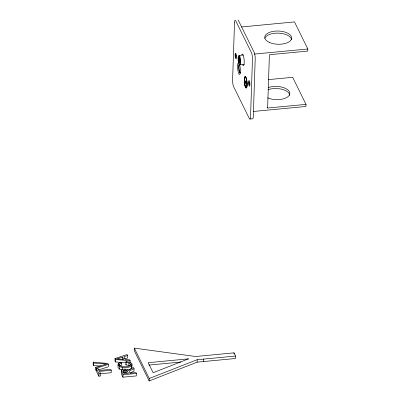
<?xml version="1.0" encoding="UTF-8"?>
<svg xmlns="http://www.w3.org/2000/svg" width="401" height="401" viewBox="0 0 401 401"><rect width="100%" height="100%" fill="white"/><g stroke="black" fill="none" stroke-linecap="round" stroke-linejoin="round"><path stroke-width="0.6" d="M127.498 369.887L129.774 369.426L131.819 368.158L131.839 366.324M129.623 365.953L128.886 365.366L125.994 364.915L126.089 361.532L129.909 362.208L131.919 363.857L131.899 365.692C128.44 368.208 123.568 368.183 119.683 366.699L118.079 365.161L118.275 363.386L120.681 362.163L121.518 362.99L121.438 365.456L120.541 365.892M125.994 364.915L126.009 363.993M126.089 361.532L126.079 362.454L128.967 362.905L130.44 364.078L130.4 365.306C127.678 367.11 124.039 367.105 120.977 366.248L119.603 365.035L119.724 363.867L121.518 362.99M98.466 369.953L108.27 366.835L108.35 364.369L107.904 363.466L93.248 362.133L93.162 364.599L93.608 365.496L100.466 366.063M93.608 365.496L93.689 363.035L93.248 362.133M95.774 367.271L95.694 369.732L96.16 370.684L96.245 368.223L95.774 367.271L106.656 364.058L93.689 363.035M111.247 370.258L110.816 369.376L99.017 370.499L97.934 368.298L96.355 368.449L96.275 370.915L98.872 376.188L100.45 376.038L100.531 373.572L99.453 371.381L111.247 370.258L111.167 372.719L100.611 373.727M98.872 376.188L98.952 373.722L96.355 368.449M124.36 359.005L127.503 358.008L127.588 355.547L127.092 354.544L115.057 358.539L114.977 361.005L115.443 361.953L125.809 362.86M115.443 361.953L115.528 359.491L115.057 358.539M118.079 365.161L117.999 367.627L119.603 369.161L121.939 369.887M118.215 365.231L118.275 363.386M119.603 369.161L119.683 366.699M119.663 365.712L119.724 363.867M121.272 370.389L121.493 374.238L122.947 377.191L136.325 375.917L136.405 373.451L135.974 372.574L130.034 373.141L129.528 372.118L129.508 371.186L130.185 370.654L134.064 368.694L133.518 367.587L130.445 369.09L128.626 370.589L126.686 369.291L124.059 369.06L122.18 369.527L121.272 370.389L123.032 374.724L122.947 377.191M122.531 359.582L122.611 357.121L116.706 358.9L123.724 359.376L122.611 357.121M122.541 369.451L122.601 367.602M123.052 372.308L123.117 370.459L124.505 369.968L125.794 370.028L126.851 370.469L128.5 373.286L124.074 373.707L123.037 371.602L123.117 370.459M123.498 372.76L124.425 372.429L124.505 369.968M126.851 370.469L126.771 372.935L125.713 372.494L125.794 370.028M128.886 365.366L128.967 362.905M130.099 362.619L130.16 360.77L129.698 359.837L125.287 359.491L123.919 356.71L127.588 355.547M131.819 368.158L131.919 363.857M134.305 348.118L134.22 350.584L149.177 380.95L197.122 362.158L235.502 358.504L235.587 356.043L234.014 352.855L195.633 356.509L134.305 348.118L149.262 378.489L149.177 380.95M134.064 368.694L133.979 371.161L130.104 373.115M197.122 362.158L197.202 359.697L235.587 356.043M203.528 361.547L203.608 359.085M233.973 354.083L234.014 352.855M253.457 111.463L305.928 106.465L305.998 104.38L267.627 108.034L269.397 54.726L307.767 51.077L307.838 48.992L294.504 21.92L241.412 26.972M130.37 365.266L130.44 364.078M149.262 378.489L197.202 359.697M96.245 368.223L108.35 364.369M239.116 55.453L243.282 55.057M254.129 54.105L307.838 48.992M240.004 64.842L244.169 64.446M268.53 79.609L292.665 77.313L305.998 104.38M249.868 119.062L252.615 118.796A4.717 1.043 84.6 0 0 253.297 116.38L255.201 58.902A4.717 1.043 84.6 0 0 254.214 52.521L238.515 20.636A4.717 1.043 84.6 0 0 237.933 20.05M148.731 365.095L180.971 362.028M98.952 373.722L100.531 373.572M123.032 374.724L136.405 373.451M239.983 59.193L240.049 61.012M124.425 372.429L125.713 372.494M115.528 359.491L130.16 360.77M267.246 107.262L267.627 108.034M264.825 38.386A13.474 6.616 1.9 0 1 278.6 33.128A13.474 6.616 1.9 0 1 291.557 39.514M268.334 89.583A13.474 6.616 1.9 0 1 282.359 89.363A13.474 6.616 1.9 0 1 289.768 95.428M268.399 87.498A13.474 6.616 1.9 0 1 286.6 88.987A13.474 6.616 1.9 0 1 285.868 97.964A13.474 6.616 1.9 0 1 267.557 97.814M241.738 54.842A5.845 1.293 84.6 0 1 244.144 59.734A5.845 1.293 84.6 0 1 242.685 64.922M239.502 64.416A4.246 0.937 84.6 0 1 238.094 58.14A4.246 0.937 84.6 0 1 239.713 58.015A4.246 0.937 84.6 0 1 239.502 64.416A5.845 1.293 84.6 0 1 240.014 73.834A5.845 1.293 84.6 0 1 237.738 69.208A5.845 1.293 84.6 0 1 238.775 62.952M238.655 56.12A4.717 1.043 84.6 0 1 240.6 60.065A4.717 1.043 84.6 0 1 239.422 64.25M239.933 62.566A2.827 0.627 84.6 0 1 239.477 57.689M240.329 73.208A4.717 1.043 84.6 0 1 238.916 69.208A4.717 1.043 84.6 0 1 239.191 64M240.289 72.741A4.246 0.937 84.6 0 1 238.956 68.586A4.246 0.937 84.6 0 1 239.492 64.29M234.51 22.727L232.605 80.205A4.717 1.043 84.6 0 0 233.588 86.591L249.292 118.47A4.717 1.043 84.6 0 0 250.55 116.641L252.455 59.168A4.717 1.043 84.6 0 0 251.467 52.782L235.768 20.902A4.717 1.043 84.6 0 0 234.51 22.727M235.678 54.706L235.608 56.696L235.923 57.338L235.988 55.343L235.678 54.706M249.136 82.035L249.066 84.025L249.382 84.666L249.447 82.671L249.136 82.035M245.522 81.458C245.227 84.21 246.575 82.36 245.522 81.458M188.495 358.855L153.127 372.719L148.19 362.694L188.495 358.855M269.778 42.591A13.474 6.616 1.9 0 0 291.517 38.982A13.474 6.616 1.9 0 0 273.322 31.353A13.474 6.616 1.9 0 0 269.778 42.591M248.585 81.984A2.827 0.627 84.6 0 0 249.522 86.165A2.827 0.627 84.6 0 0 249.668 81.899A2.827 0.627 84.6 0 0 248.585 81.984M235.126 54.656A2.827 0.627 84.6 0 0 236.064 58.837A2.827 0.627 84.6 0 0 236.204 54.571A2.827 0.627 84.6 0 0 235.126 54.656M244.314 79.443A5.845 1.293 84.6 0 0 246.254 88.085A5.845 1.293 84.6 0 0 246.545 79.268A5.845 1.293 84.6 0 0 244.314 79.443M238.43 58.822A2.827 0.627 84.6 0 0 239.367 63.007A2.827 0.627 84.6 0 0 239.507 58.741A2.827 0.627 84.6 0 0 238.43 58.822M244.359 79.533A5.659 1.253 84.6 0 0 246.234 87.899A5.659 1.253 84.6 0 0 246.52 79.363A5.659 1.253 84.6 0 0 244.359 79.533M244.47 79.759A5.188 1.148 84.6 0 0 246.189 87.428A5.188 1.148 84.6 0 0 246.45 79.609A5.188 1.148 84.6 0 0 244.47 79.759M245.367 81.583A1.414 0.311 84.6 0 0 245.838 83.674A1.414 0.311 84.6 0 0 245.908 81.538A1.414 0.311 84.6 0 0 245.367 81.583"/></g></svg>
